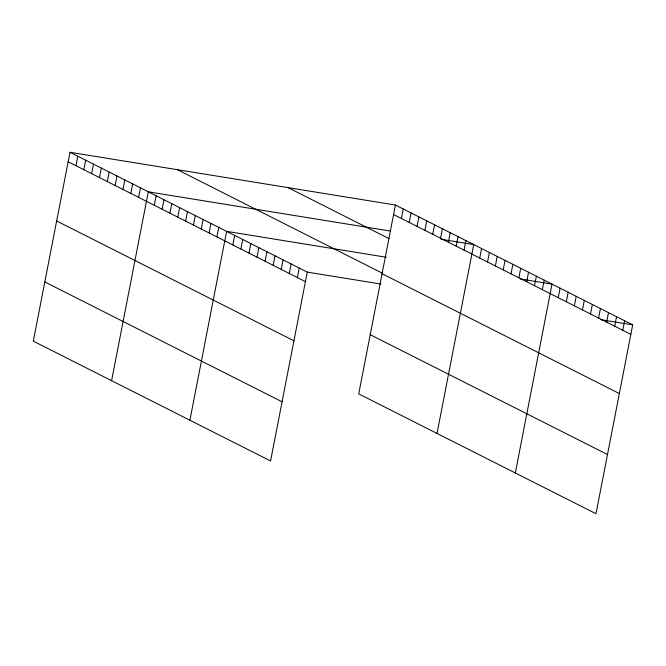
<?xml version="1.0" encoding="UTF-8"?>
<svg xmlns="http://www.w3.org/2000/svg" width="666" height="666" viewBox="0 0 666 666"><rect width="100%" height="100%" fill="white"/><g stroke="black" fill="none" stroke-linecap="round" stroke-linejoin="round"><path stroke-width="1" d="M70.013 152.281L33.3 341.142L270.571 460.972L307.284 272.111L70.013 152.281L395.429 205.028L632.7 324.858L595.987 513.719L358.716 393.889L395.429 205.028M75.991 165.734L77.839 156.235M83.824 169.688L85.673 160.19M91.65 173.643L93.498 164.144M99.484 177.597L101.332 168.098M107.318 181.552L109.157 172.053M115.143 185.506L116.991 176.007M122.977 189.46L124.817 179.962M130.802 193.415L132.651 183.916M138.636 197.369L140.484 187.87M111.597 380.686L148.31 191.825L390.201 231.035M154.296 205.278L156.144 195.779M162.121 209.232L163.969 199.733M169.955 213.187L171.803 203.688M177.78 217.141L179.629 207.642M185.614 221.095L187.462 211.597M193.44 225.05L195.288 215.551M201.274 229.004L203.122 219.505M209.099 232.958L210.947 223.46M216.933 236.913L218.781 227.414M189.902 420.229L226.606 231.368L386.305 257.251M232.834 244.946L234.673 235.448M240.901 249.017L242.74 239.519M248.967 253.097L250.807 243.59M257.034 257.168L258.883 247.669M265.101 261.238L266.949 251.74M273.168 265.318L275.016 255.819M281.235 269.389L283.083 259.89M289.302 273.468L291.15 263.961M297.369 277.539L299.217 268.04M401.415 218.481L403.263 208.982M409.24 222.436L411.089 212.937M417.074 226.39L418.922 216.891M424.9 230.344L426.748 220.846M432.733 234.299L434.582 224.8M440.559 238.253L442.407 228.754M448.393 242.208L450.241 232.709M456.218 246.162L458.066 236.663M464.052 250.116L465.9 240.617M437.021 433.433L473.726 244.572L440.917 239.252M479.711 258.025L481.56 248.526M487.545 261.979L489.385 252.481M495.371 265.934L497.219 256.435M503.205 269.888L505.044 260.389M511.03 273.843L512.878 264.344M518.864 277.797L520.712 268.298M526.689 281.751L528.538 272.252M534.523 285.706L536.371 276.207M542.349 289.66L544.197 280.161M515.317 472.977L552.031 284.116L520.213 278.962M558.25 297.694L560.098 288.187M566.316 301.765L568.165 292.266M574.383 305.844L576.232 296.337M582.45 309.915L584.298 300.416M590.517 313.986L592.365 304.487M598.584 318.065L600.432 308.566M606.651 322.136L608.499 312.637M614.718 326.215L616.566 316.708M622.785 330.286L624.633 320.787M307.284 272.111L380.86 284.041M600.882 319.705L632.7 324.858M393.581 214.527L630.852 334.357M288.045 187.621L388.961 238.586M177.397 169.688L382.401 273.218M382.076 273.718L619.347 393.548M68.165 161.78L305.436 281.618M370.221 334.698L607.492 454.528M56.66 220.97L293.931 340.801M44.805 281.951L282.076 401.789"/></g></svg>
